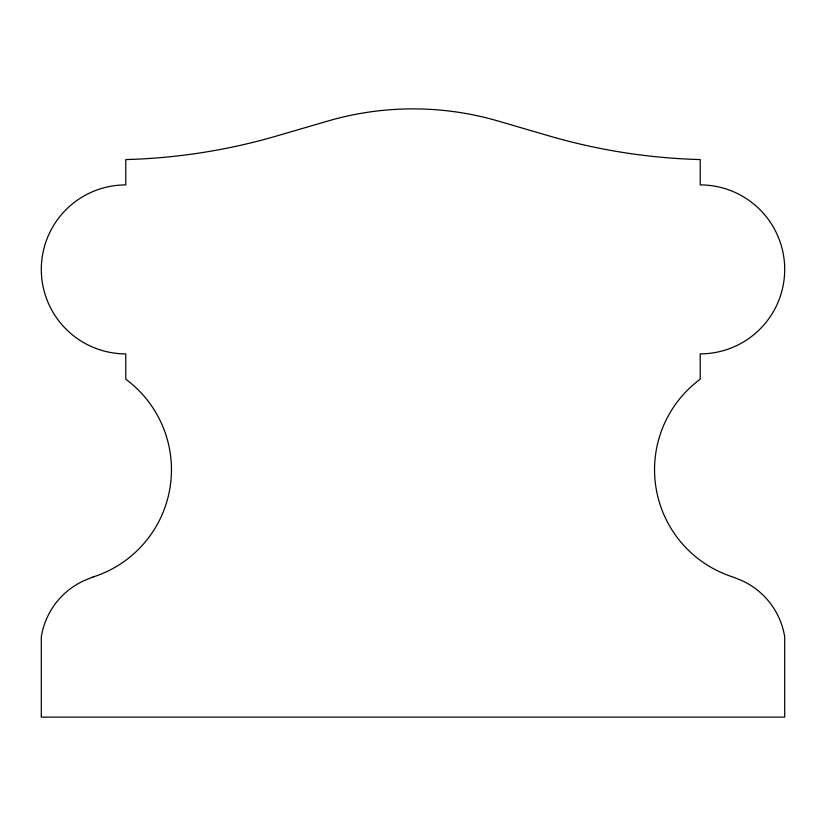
<?xml version="1.0" encoding="UTF-8"?>
<svg xmlns="http://www.w3.org/2000/svg" width="826" height="826" viewBox="0 0 826 826"><rect width="100%" height="100%" fill="white"/><g stroke="black" fill="none" stroke-linecap="round" stroke-linejoin="round"><path stroke-width="1.24" d="M92.935 577.044L83.973 580.668A74.815 74.815 0 0 0 41.3 636.867L41.3 717.123L784.7 717.123L784.7 636.867A74.815 74.815 0 0 0 742.027 580.668L733.065 577.044A112.573 112.573 0 0 1 700.221 379.206L700.221 353.869A84.479 84.479 0 0 0 784.7 269.39A84.479 84.479 0 0 0 700.221 184.91L700.221 159.573A596.702 596.702 0 0 1 548.949 135.877L498.223 121.061A304.113 304.113 0 0 0 327.777 121.061L277.051 135.877A596.702 596.702 0 0 1 125.779 159.573L125.779 184.91A84.479 84.479 0 0 0 41.3 269.39A84.479 84.479 0 0 0 125.779 353.869L125.779 379.206A112.573 112.573 0 0 1 92.935 577.044"/></g></svg>
